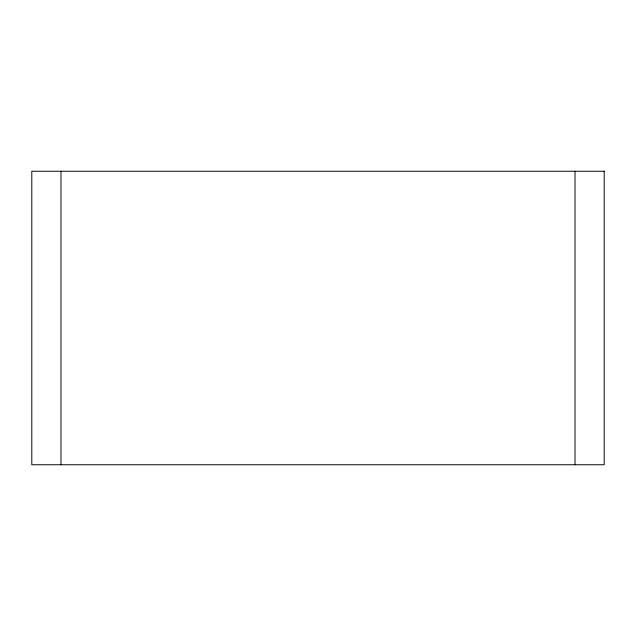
<?xml version="1.0" encoding="UTF-8"?>
<svg xmlns="http://www.w3.org/2000/svg" width="636" height="636" viewBox="0 0 636 636"><rect width="100%" height="100%" fill="white"/><g stroke="black" fill="none" stroke-linecap="round" stroke-linejoin="round"><path stroke-width="0.95" d="M575.024 171.251L575.024 464.749M60.977 171.251L60.977 464.749M604.2 171.251L31.8 171.251L31.8 464.749L604.2 464.749L604.2 171.251"/></g></svg>
